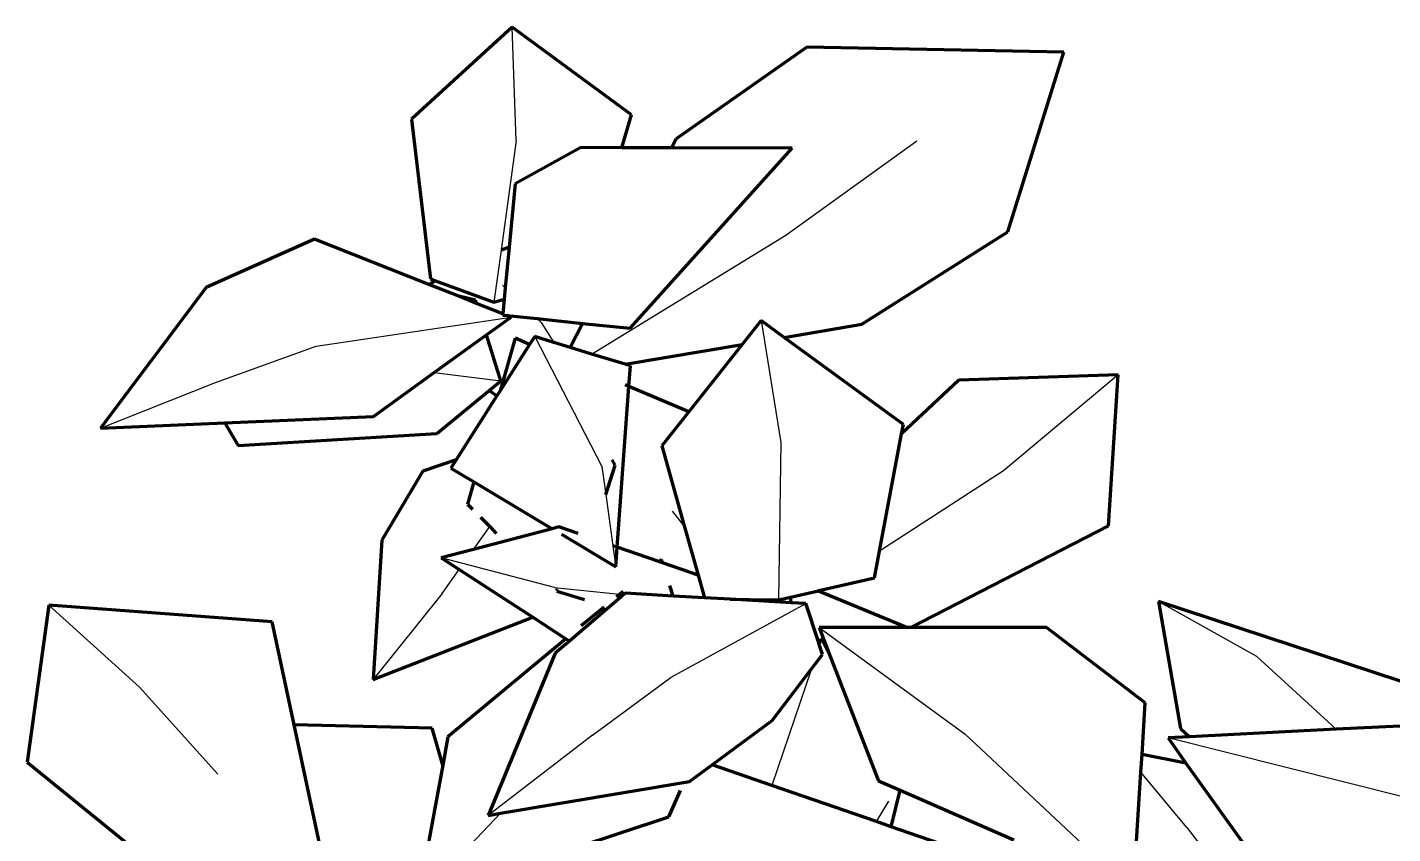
# Model space of a CAD drawing. Header units: millimetres. Extents: x 4307 to 31003, y 2809 to 20009.
# Drawn here: x 6993.7 to 7090.3, y 8234.5 to 8291.6 of the extents above; entities that cross this region are included whole.
import ezdxf

# ---------------------------------------------------------------- set-up
doc = ezdxf.new("R2010")
doc.units = ezdxf.units.MM
doc.layers.add('ProfileEdges', color=7, linetype='Continuous')

msp = doc.modelspace()

# ---------------------------------------------------------------- linework, layer by layer
for p, q in [((7028.288, 8283.624), (7028.01, 8291.645)), ((7028.288, 8283.624), (7027.214, 8275.865)), ((7047.36, 8276.921), (7056.631, 8283.597)), ((7033.623, 8268.509), (7047.36, 8276.921)), ((7027.214, 8275.865), (7026.703, 8272.175)), ((7027.328, 8273.376), (7027.517, 8273.192)), ((7014.13, 8269.074), (7027.925, 8271.126)), ((7029.759, 8271.015), (7030.046, 8270.736)), ((7030.046, 8270.736), (7030.947, 8269.334)), ((7045.613, 8270.89), (7046.998, 8262.241)), ((7029.598, 8269.75), (7034.357, 8260.556)), ((7007.019, 8266.495), (7014.13, 8269.074)), ((7022.491, 8267.196), (7027.195, 8266.612)), ((7070.885, 8267.047), (7062.753, 8260.243)), ((6998.884, 8263.248), (7007.019, 8266.495)), ((7046.998, 8262.241), (7046.845, 8251.093)), ((7034.357, 8260.556), (7034.632, 8258.556)), ((7062.753, 8260.243), (7053.999, 8254.55)), ((7034.632, 8258.556), (7035.128, 8254.937)), ((7040.179, 8256.345), (7039.335, 8257.37)), ((7025.269, 8254.675), (7026.413, 8256.289)), ((7035.128, 8254.937), (7035.332, 8253.449)), ((7030.991, 8251.974), (7022.978, 8254.071)), ((7038.556, 8253.963), (7038.463, 8253.779)), ((7023.058, 8251.555), (7024.254, 8253.243)), ((7023.058, 8251.555), (7018.177, 8245.467)), ((7030.991, 8251.974), (7035.594, 8251.499)), ((6995.229, 8250.721), (7001.63, 8244.92)), ((7039.262, 8245.62), (7048.782, 8250.835)), ((7080.682, 8247.102), (7073.721, 8250.978)), ((7049.72, 8249.149), (7060.055, 8241.586)), ((7049.902, 8248.324), (7049.748, 8247.875)), ((7080.682, 8247.102), (7086.301, 8241.935)), ((7033.69, 8241.52), (7039.262, 8245.62)), ((7049.185, 8246.226), (7046.364, 8237.961)), ((7007.178, 8238.754), (7001.63, 8244.92)), ((7033.69, 8241.52), (7026.307, 8235.843)), ((7060.055, 8241.586), (7071.952, 8230.429)), ((7091.101, 8237.123), (7074.406, 8241.324)), ((7075.729, 8234.972), (7072.484, 8238.898)), ((7027.177, 8235.989), (7022.562, 8231.138)), ((7053.769, 8235.399), (7054.645, 8236.841)), ((7075.729, 8234.972), (7077.311, 8232.93))]:
    msp.add_line(p, q)
at = {"layer": 'ProfileEdges', "lineweight": 211}
for p, q in [((7028.01, 8291.645), (7020.882, 8285.147)), ((7036.444, 8285.441), (7028.01, 8291.645)), ((7048.838, 8290.239), (7039.6, 8283.746)), ((7067.027, 8289.885), (7048.838, 8290.239)), ((7063.064, 8277.165), (7067.027, 8289.885)), ((7035.767, 8283.113), (7036.444, 8285.441)), ((7020.882, 8285.147), (7022.214, 8273.828)), ((7039.6, 8283.746), (7039.274, 8283.105)), ((7032.863, 8283.121), (7028.205, 8280.549)), ((7035.767, 8283.113), (7032.863, 8283.121)), ((7039.274, 8283.105), (7035.767, 8283.113)), ((7036.344, 8270.328), (7047.813, 8283.083)), ((7047.813, 8283.083), (7039.274, 8283.105)), ((7028.205, 8280.549), (7027.787, 8276.078)), ((7014.028, 8276.653), (7006.353, 8273.218)), ((7022.114, 8273.437), (7014.028, 8276.653)), ((7052.734, 8270.619), (7063.064, 8277.165)), ((7027.787, 8276.078), (7027.214, 8275.865)), ((7027.787, 8276.078), (7027.517, 8273.192)), ((7022.571, 8273.696), (7022.114, 8273.437)), ((7022.214, 8273.828), (7022.571, 8273.696)), ((7022.571, 8273.696), (7026.703, 8272.175)), ((7006.353, 8273.218), (6998.884, 8263.248)), ((7024.234, 8272.594), (7022.114, 8273.437)), ((7027.517, 8273.192), (7027.443, 8272.401)), ((7025.417, 8272.311), (7024.234, 8272.594)), ((7025.484, 8272.096), (7024.234, 8272.594)), ((7025.484, 8272.096), (7025.417, 8272.311)), ((7027.345, 8271.356), (7025.484, 8272.096)), ((7026.703, 8272.175), (7027.443, 8272.401)), ((7027.443, 8272.401), (7027.345, 8271.356)), ((7026.181, 8269.864), (7027.925, 8271.126)), ((7027.345, 8271.356), (7027.337, 8271.268)), ((7027.337, 8271.268), (7027.649, 8271.235)), ((7027.925, 8271.126), (7027.649, 8271.235)), ((7027.649, 8271.235), (7029.759, 8271.015)), ((7029.759, 8271.015), (7032.967, 8270.68)), ((7045.613, 8270.89), (7044.263, 8269.183)), ((7047.253, 8269.69), (7045.613, 8270.89)), ((7022.491, 8267.196), (7026.181, 8269.864)), ((7027.195, 8266.612), (7026.181, 8269.864)), ((7029.598, 8269.75), (7029.239, 8269.187)), ((7030.947, 8269.334), (7029.598, 8269.75)), ((7032.967, 8270.68), (7032.103, 8268.978)), ((7032.967, 8270.68), (7036.344, 8270.328)), ((7047.253, 8269.69), (7052.734, 8270.619)), ((7028.214, 8269.622), (7027.15, 8265.91)), ((7029.239, 8269.187), (7027.15, 8265.91)), ((7029.239, 8269.187), (7028.214, 8269.622)), ((7032.103, 8268.978), (7030.947, 8269.334)), ((7033.623, 8268.509), (7032.103, 8268.978)), ((7035.988, 8267.78), (7044.263, 8269.183)), ((7044.263, 8269.183), (7040.49, 8264.408)), ((7055.682, 8263.517), (7047.253, 8269.69)), ((7035.988, 8267.78), (7033.623, 8268.509)), ((7018.196, 8264.09), (7022.491, 8267.196)), ((7036.368, 8267.662), (7035.988, 8267.78)), ((7036.262, 8266.204), (7036.368, 8267.662)), ((7070.885, 8267.047), (7059.605, 8266.659)), ((7070.184, 8256.349), (7070.885, 8267.047)), ((7022.668, 8262.873), (7026.368, 8265.928)), ((7026.368, 8265.928), (7027.195, 8266.612)), ((7026.368, 8265.928), (7026.927, 8265.56)), ((7027.15, 8265.91), (7026.927, 8265.56)), ((7035.433, 8254.831), (7036.262, 8266.204)), ((7036.262, 8266.204), (7035.988, 8266.32)), ((7040.49, 8264.408), (7036.262, 8266.204)), ((7059.605, 8266.659), (7055.556, 8262.846)), ((7026.927, 8265.56), (7024.031, 8261.017)), ((7007.666, 8263.631), (7018.196, 8264.09)), ((7040.49, 8264.408), (7038.593, 8262.009)), ((6998.884, 8263.248), (7007.666, 8263.631)), ((7007.666, 8263.631), (7008.617, 8262.026)), ((7055.556, 8262.846), (7055.682, 8263.517)), ((7008.617, 8262.026), (7022.668, 8262.873)), ((7038.593, 8262.009), (7040.179, 8256.345)), ((7053.999, 8254.55), (7055.556, 8262.846)), ((7021.688, 8260.22), (7018.777, 8255.335)), ((7024.031, 8261.017), (7021.688, 8260.22)), ((7024.031, 8261.017), (7023.659, 8260.434)), ((7023.659, 8260.434), (7025.299, 8259.452)), ((7034.632, 8258.556), (7035.286, 8260.647)), ((7035.286, 8260.647), (7035.084, 8261.006)), ((7025.299, 8259.452), (7024.849, 8257.884)), ((7025.299, 8259.452), (7030.832, 8256.142)), ((7024.849, 8257.884), (7025.2, 8257.526)), ((7025.758, 8256.956), (7026.413, 8256.289)), ((7026.413, 8256.289), (7026.881, 8255.811)), ((7031.3, 8256.265), (7030.832, 8256.142)), ((7032.662, 8255.793), (7031.3, 8256.265)), ((7040.179, 8256.345), (7041.16, 8252.843)), ((7056.213, 8249.148), (7070.184, 8256.349)), ((7018.777, 8255.335), (7018.177, 8245.467)), ((7030.832, 8256.142), (7025.269, 8254.675)), ((7031.49, 8255.748), (7035.332, 8253.449)), ((7025.269, 8254.675), (7022.978, 8254.071)), ((7035.433, 8254.831), (7035.128, 8254.937)), ((7035.332, 8253.449), (7035.433, 8254.831)), ((7038.372, 8253.811), (7035.433, 8254.831)), ((7053.646, 8252.669), (7053.999, 8254.55)), ((7022.978, 8254.071), (7024.254, 8253.243)), ((7038.556, 8253.963), (7038.372, 8253.811)), ((7038.463, 8253.779), (7038.372, 8253.811)), ((7038.635, 8253.719), (7038.463, 8253.779)), ((7038.635, 8253.719), (7038.556, 8253.963)), ((7041.16, 8252.843), (7038.635, 8253.719)), ((7024.254, 8253.243), (7029.454, 8249.867)), ((7041.16, 8252.843), (7041.608, 8251.244)), ((7049.703, 8251.755), (7053.646, 8252.669)), ((7031.137, 8251.766), (7031.22, 8251.883)), ((7031.167, 8251.723), (7033.116, 8251.134)), ((7035.594, 8251.499), (7035.367, 8251.31)), ((7035.831, 8251.696), (7035.594, 8251.499)), ((7036.005, 8251.564), (7035.716, 8251.316)), ((7036.399, 8251.541), (7036.005, 8251.564)), ((7039.402, 8251.37), (7036.399, 8251.541)), ((7039.402, 8251.37), (7039.165, 8252.095)), ((7047.695, 8251.29), (7049.669, 8251.734)), ((7049.703, 8251.755), (7049.669, 8251.734)), ((7049.669, 8251.734), (7055.965, 8249.148)), ((6995.229, 8250.721), (6993.699, 8239.614)), ((7011.021, 8249.54), (6995.229, 8250.721)), ((7035.716, 8251.316), (7032.055, 8248.179)), ((7034.499, 8250.588), (7032.894, 8249.253)), ((7041.608, 8251.244), (7039.402, 8251.37)), ((7043.422, 8251.141), (7041.608, 8251.244)), ((7043.422, 8251.141), (7046.173, 8251.102)), ((7046.581, 8250.961), (7043.422, 8251.141)), ((7046.581, 8250.961), (7046.173, 8251.102)), ((7046.173, 8251.102), (7046.845, 8251.093)), ((7047.74, 8250.895), (7046.581, 8250.961)), ((7046.845, 8251.093), (7047.695, 8251.29)), ((7047.74, 8250.895), (7047.695, 8251.29)), ((7048.782, 8250.835), (7047.74, 8250.895)), ((7049.666, 8248.127), (7048.782, 8250.835)), ((7073.721, 8250.978), (7075.278, 8241.994)), ((7093.023, 8244.622), (7073.721, 8250.978)), ((7012.573, 8242.253), (7011.021, 8249.54)), ((7018.177, 8245.467), (7029.454, 8249.867)), ((7029.454, 8249.867), (7031.801, 8248.343)), ((7049.72, 8249.149), (7050.412, 8247.359)), ((7055.965, 8249.148), (7049.72, 8249.149)), ((7056.213, 8249.148), (7055.965, 8249.148)), ((7065.803, 8249.147), (7056.213, 8249.148)), ((7072.793, 8243.818), (7065.803, 8249.147)), ((7031.801, 8248.343), (7023.451, 8241.395)), ((7032.055, 8248.179), (7031.051, 8247.319)), ((7031.801, 8248.343), (7032.055, 8248.179)), ((7049.902, 8248.324), (7049.666, 8248.127)), ((7049.748, 8247.875), (7049.666, 8248.127)), ((7049.955, 8247.239), (7049.748, 8247.875)), ((7050.412, 8247.359), (7049.902, 8248.324)), ((7031.051, 8247.319), (7026.307, 8235.843)), ((7049.185, 8246.226), (7049.955, 8247.239)), ((7050.412, 8247.359), (7053.921, 8238.29)), ((7046.397, 8242.558), (7049.185, 8246.226)), ((7072.563, 8240.144), (7072.793, 8243.818)), ((7022.343, 8242.005), (7012.573, 8242.253)), ((7014.717, 8232.19), (7012.573, 8242.253)), ((7023.087, 8239.397), (7022.343, 8242.005)), ((7042.146, 8239.42), (7046.397, 8242.558)), ((7075.278, 8241.994), (7075.917, 8241.401)), ((7086.301, 8241.935), (7075.917, 8241.401)), ((7090.816, 8242.167), (7086.301, 8241.935)), ((7023.451, 8241.395), (7023.087, 8239.397)), ((7075.917, 8241.401), (7074.406, 8241.324)), ((7074.406, 8241.324), (7075.672, 8239.546)), ((7072.484, 8238.898), (7072.563, 8240.144)), ((7075.672, 8239.546), (7072.563, 8240.144)), ((6993.699, 8239.614), (7002.211, 8232.693)), ((7023.087, 8239.397), (7021.576, 8231.112)), ((7040.54, 8238.235), (7042.146, 8239.42)), ((7046.364, 8237.961), (7042.146, 8239.42)), ((7071.994, 8231.097), (7072.484, 8238.898)), ((7075.672, 8239.546), (7079.778, 8233.781)), ((7027.177, 8235.989), (7040.54, 8238.235)), ((7053.769, 8235.399), (7046.364, 8237.961)), ((7053.921, 8238.29), (7055.442, 8237.627)), ((7039.083, 8235.729), (7039.9, 8237.61)), ((7054.822, 8235.035), (7055.442, 8237.627)), ((7055.442, 8237.627), (7063.503, 8234.113)), ((7026.307, 8235.843), (7027.177, 8235.989)), ((7032.388, 8233.514), (7039.083, 8235.729)), ((7054.822, 8235.035), (7053.769, 8235.399)), ((7058.163, 8233.879), (7054.822, 8235.035))]:
    msp.add_line(p, q, dxfattribs=at)

doc.saveas('drawing.dxf')
